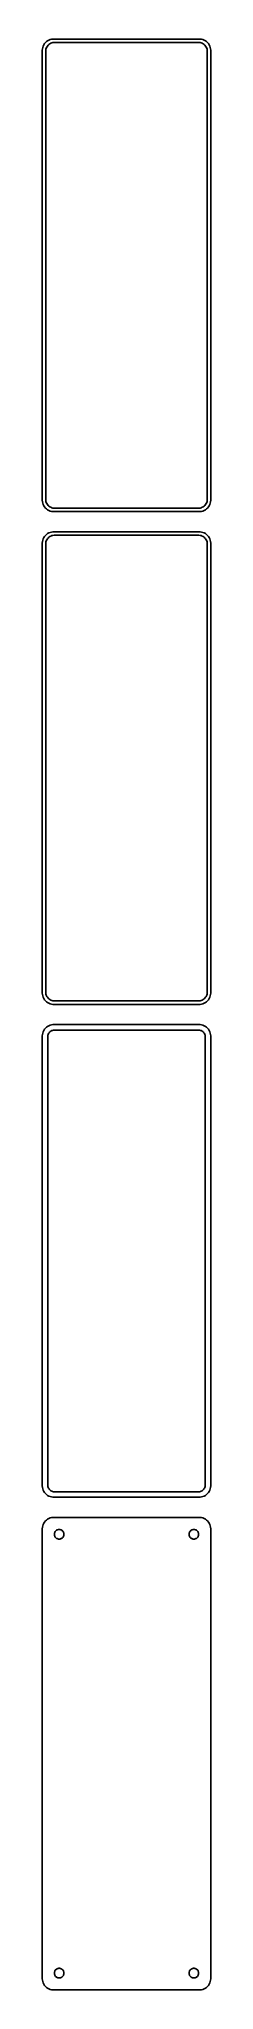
# Model space of a CAD drawing. Header units: metres. Extents: x -38 to 38, y 771 to 1638.
import ezdxf

# ---------------------------------------------------------------- set-up
doc = ezdxf.new("R2010")
doc.units = ezdxf.units.M

msp = doc.modelspace()

# ---------------------------------------------------------------- linework, layer by layer
for p, q in [((-37.4606, 1633.63), (-37.5, 1633)), ((-37.5, 1633), (-37.5, 1433)), ((-37.3429, 1634.24), (-37.4606, 1633.63)), ((-37.1489, 1634.84), (-37.3429, 1634.24)), ((-36.8815, 1635.41), (-37.1489, 1634.84)), ((-36.5451, 1635.94), (-36.8815, 1635.41)), ((-36.1448, 1636.42), (-36.5451, 1635.94)), ((-35.6871, 1636.85), (-36.1448, 1636.42)), ((-36, 1632.5), (-35.9685, 1633)), ((-36, 1433.5), (-36, 1632.5)), ((-35.9685, 1633), (-35.8743, 1633.49)), ((-35.8743, 1633.49), (-35.7191, 1633.97)), ((-35.7191, 1633.97), (-35.5052, 1634.43)), ((-35.1791, 1637.22), (-35.6871, 1636.85)), ((-35.5052, 1634.43), (-35.2361, 1634.85)), ((-35.2361, 1634.85), (-34.9159, 1635.24)), ((-34.6289, 1637.52), (-35.1791, 1637.22)), ((-34.9159, 1635.24), (-34.5497, 1635.58)), ((-34.0451, 1637.76), (-34.6289, 1637.52)), ((-34.5497, 1635.58), (-34.1433, 1635.88)), ((-34.1433, 1635.88), (-33.7031, 1636.12)), ((-33.4369, 1637.91), (-34.0451, 1637.76)), ((-33.7031, 1636.12), (-33.2361, 1636.3)), ((-32.8139, 1637.99), (-33.4369, 1637.91)), ((-33.2361, 1636.3), (-32.7495, 1636.43)), ((32.8139, 1637.99), (-32.8139, 1637.99)), ((-32.7495, 1636.43), (-32.2512, 1636.49)), ((-32.2512, 1636.49), (32.2512, 1636.49)), ((32.2512, 1636.49), (32.7495, 1636.43)), ((32.7495, 1636.43), (33.2361, 1636.3)), ((33.4369, 1637.91), (32.8139, 1637.99)), ((33.2361, 1636.3), (33.7031, 1636.12)), ((34.0451, 1637.76), (33.4369, 1637.91)), ((33.7031, 1636.12), (34.1433, 1635.88)), ((34.6289, 1637.52), (34.0451, 1637.76)), ((34.1433, 1635.88), (34.5497, 1635.58)), ((34.5497, 1635.58), (34.9159, 1635.24)), ((35.1791, 1637.22), (34.6289, 1637.52)), ((34.9159, 1635.24), (35.2361, 1634.85)), ((35.6871, 1636.85), (35.1791, 1637.22)), ((35.2361, 1634.85), (35.5052, 1634.43)), ((35.5052, 1634.43), (35.7191, 1633.97)), ((36.1448, 1636.42), (35.6871, 1636.85)), ((35.7191, 1633.97), (35.8743, 1633.49)), ((35.8743, 1633.49), (35.9685, 1633)), ((35.9685, 1633), (36, 1632.5)), ((36, 1632.5), (36, 1433.5)), ((36.5451, 1635.94), (36.1448, 1636.42)), ((36.8815, 1635.41), (36.5451, 1635.94)), ((37.1489, 1634.84), (36.8815, 1635.41)), ((37.3429, 1634.24), (37.1489, 1634.84)), ((37.4606, 1633.63), (37.3429, 1634.24)), ((37.5, 1633), (37.4606, 1633.63)), ((37.5, 1433), (37.5, 1633)), ((-37.5, 1433), (-37.4606, 1432.37)), ((-37.4606, 1432.37), (-37.3429, 1431.76)), ((-37.3429, 1431.76), (-37.1489, 1431.16)), ((-37.1489, 1431.16), (-36.8815, 1430.59)), ((-36.8815, 1430.59), (-36.5451, 1430.06)), ((-35.9685, 1433), (-36, 1433.5)), ((-35.8743, 1432.51), (-35.9685, 1433)), ((-35.7191, 1432.03), (-35.8743, 1432.51)), ((-35.5052, 1431.57), (-35.7191, 1432.03)), ((-35.2361, 1431.15), (-35.5052, 1431.57)), ((-34.9159, 1430.76), (-35.2361, 1431.15)), ((-34.5497, 1430.42), (-34.9159, 1430.76)), ((34.9159, 1430.76), (34.5497, 1430.42)), ((35.2361, 1431.15), (34.9159, 1430.76)), ((35.5052, 1431.57), (35.2361, 1431.15)), ((35.7191, 1432.03), (35.5052, 1431.57)), ((35.8743, 1432.51), (35.7191, 1432.03)), ((35.9685, 1433), (35.8743, 1432.51)), ((36, 1433.5), (35.9685, 1433)), ((36.5451, 1430.06), (36.8815, 1430.59)), ((36.8815, 1430.59), (37.1489, 1431.16)), ((37.1489, 1431.16), (37.3429, 1431.76)), ((37.3429, 1431.76), (37.4606, 1432.37)), ((37.4606, 1432.37), (37.5, 1433)), ((-36.5451, 1430.06), (-36.1448, 1429.58)), ((-36.1448, 1429.58), (-35.6871, 1429.15)), ((-35.6871, 1429.15), (-35.1791, 1428.78)), ((-35.1791, 1428.78), (-34.6289, 1428.48)), ((-34.6289, 1428.48), (-34.0451, 1428.24)), ((-34.1433, 1430.12), (-34.5497, 1430.42)), ((-33.7031, 1429.88), (-34.1433, 1430.12)), ((-34.0451, 1428.24), (-33.4369, 1428.09)), ((-33.2361, 1429.7), (-33.7031, 1429.88)), ((-33.4369, 1428.09), (-32.8139, 1428.01)), ((-32.7495, 1429.57), (-33.2361, 1429.7)), ((-32.8139, 1428.01), (32.8139, 1428.01)), ((-32.2512, 1429.51), (-32.7495, 1429.57)), ((32.2512, 1429.51), (-32.2512, 1429.51)), ((32.7495, 1429.57), (32.2512, 1429.51)), ((33.2361, 1429.7), (32.7495, 1429.57)), ((32.8139, 1428.01), (33.4369, 1428.09)), ((33.7031, 1429.88), (33.2361, 1429.7)), ((33.4369, 1428.09), (34.0451, 1428.24)), ((34.1433, 1430.12), (33.7031, 1429.88)), ((34.0451, 1428.24), (34.6289, 1428.48)), ((34.5497, 1430.42), (34.1433, 1430.12)), ((34.6289, 1428.48), (35.1791, 1428.78)), ((35.1791, 1428.78), (35.6871, 1429.15)), ((35.6871, 1429.15), (36.1448, 1429.58)), ((36.1448, 1429.58), (36.5451, 1430.06)), ((-37.4606, 1414.63), (-37.5, 1414)), ((-37.5, 1414), (-37.5, 1214)), ((-37.3429, 1415.24), (-37.4606, 1414.63)), ((-37.1489, 1415.84), (-37.3429, 1415.24)), ((-36.8815, 1416.41), (-37.1489, 1415.84)), ((-36.5451, 1416.94), (-36.8815, 1416.41)), ((-36.1448, 1417.42), (-36.5451, 1416.94)), ((-35.6871, 1417.85), (-36.1448, 1417.42)), ((-36, 1413.5), (-35.9685, 1414)), ((-36, 1214.5), (-36, 1413.5)), ((-35.9685, 1414), (-35.8743, 1414.49)), ((-35.8743, 1414.49), (-35.7191, 1414.97)), ((-35.7191, 1414.97), (-35.5052, 1415.43)), ((-35.1791, 1418.22), (-35.6871, 1417.85)), ((-35.5052, 1415.43), (-35.2361, 1415.85)), ((-35.2361, 1415.85), (-34.9159, 1416.24)), ((-34.6289, 1418.52), (-35.1791, 1418.22)), ((-34.9159, 1416.24), (-34.5497, 1416.58)), ((-34.0451, 1418.76), (-34.6289, 1418.52)), ((-34.5497, 1416.58), (-34.1433, 1416.88)), ((-34.1433, 1416.88), (-33.7031, 1417.12)), ((-33.4369, 1418.91), (-34.0451, 1418.76)), ((-33.7031, 1417.12), (-33.2361, 1417.3)), ((-32.8139, 1418.99), (-33.4369, 1418.91)), ((-33.2361, 1417.3), (-32.7495, 1417.43)), ((32.8139, 1418.99), (-32.8139, 1418.99)), ((-32.7495, 1417.43), (-32.2512, 1417.49)), ((-32.2512, 1417.49), (32.2512, 1417.49)), ((32.2512, 1417.49), (32.7495, 1417.43)), ((32.7495, 1417.43), (33.2361, 1417.3)), ((33.4369, 1418.91), (32.8139, 1418.99)), ((33.2361, 1417.3), (33.7031, 1417.12)), ((34.0451, 1418.76), (33.4369, 1418.91)), ((33.7031, 1417.12), (34.1433, 1416.88)), ((34.6289, 1418.52), (34.0451, 1418.76)), ((34.1433, 1416.88), (34.5497, 1416.58)), ((34.5497, 1416.58), (34.9159, 1416.24)), ((35.1791, 1418.22), (34.6289, 1418.52)), ((34.9159, 1416.24), (35.2361, 1415.85)), ((35.6871, 1417.85), (35.1791, 1418.22)), ((35.2361, 1415.85), (35.5052, 1415.43)), ((35.5052, 1415.43), (35.7191, 1414.97)), ((36.1448, 1417.42), (35.6871, 1417.85)), ((35.7191, 1414.97), (35.8743, 1414.49)), ((35.8743, 1414.49), (35.9685, 1414)), ((35.9685, 1414), (36, 1413.5)), ((36, 1413.5), (36, 1214.5)), ((36.5451, 1416.94), (36.1448, 1417.42)), ((36.8815, 1416.41), (36.5451, 1416.94)), ((37.1489, 1415.84), (36.8815, 1416.41)), ((37.3429, 1415.24), (37.1489, 1415.84)), ((37.4606, 1414.63), (37.3429, 1415.24)), ((37.5, 1414), (37.4606, 1414.63)), ((37.5, 1214), (37.5, 1414)), ((-37.5, 1214), (-37.4606, 1213.37)), ((-35.9685, 1214), (-36, 1214.5)), ((-35.8743, 1213.51), (-35.9685, 1214)), ((35.9685, 1214), (35.8743, 1213.51)), ((36, 1214.5), (35.9685, 1214)), ((37.4606, 1213.37), (37.5, 1214)), ((-37.4606, 1213.37), (-37.3429, 1212.76)), ((-37.3429, 1212.76), (-37.1489, 1212.16)), ((-37.1489, 1212.16), (-36.8815, 1211.59)), ((-36.8815, 1211.59), (-36.5451, 1211.06)), ((-36.5451, 1211.06), (-36.1448, 1210.58)), ((-36.1448, 1210.58), (-35.6871, 1210.15)), ((-35.7191, 1213.03), (-35.8743, 1213.51)), ((-35.5052, 1212.57), (-35.7191, 1213.03)), ((-35.6871, 1210.15), (-35.1791, 1209.78)), ((-35.2361, 1212.15), (-35.5052, 1212.57)), ((-34.9159, 1211.76), (-35.2361, 1212.15)), ((-35.1791, 1209.78), (-34.6289, 1209.48)), ((-34.5497, 1211.42), (-34.9159, 1211.76)), ((-34.6289, 1209.48), (-34.0451, 1209.24)), ((-34.1433, 1211.12), (-34.5497, 1211.42)), ((-33.7031, 1210.88), (-34.1433, 1211.12)), ((-34.0451, 1209.24), (-33.4369, 1209.09)), ((-33.2361, 1210.7), (-33.7031, 1210.88)), ((-33.4369, 1209.09), (-32.8139, 1209.01)), ((-32.7495, 1210.57), (-33.2361, 1210.7)), ((-32.8139, 1209.01), (32.8139, 1209.01)), ((-32.2512, 1210.51), (-32.7495, 1210.57)), ((32.2512, 1210.51), (-32.2512, 1210.51)), ((32.7495, 1210.57), (32.2512, 1210.51)), ((33.2361, 1210.7), (32.7495, 1210.57)), ((32.8139, 1209.01), (33.4369, 1209.09)), ((33.7031, 1210.88), (33.2361, 1210.7)), ((33.4369, 1209.09), (34.0451, 1209.24)), ((34.1433, 1211.12), (33.7031, 1210.88)), ((34.0451, 1209.24), (34.6289, 1209.48)), ((34.5497, 1211.42), (34.1433, 1211.12)), ((34.9159, 1211.76), (34.5497, 1211.42)), ((34.6289, 1209.48), (35.1791, 1209.78)), ((35.2361, 1212.15), (34.9159, 1211.76)), ((35.1791, 1209.78), (35.6871, 1210.15)), ((35.5052, 1212.57), (35.2361, 1212.15)), ((35.7191, 1213.03), (35.5052, 1212.57)), ((35.6871, 1210.15), (36.1448, 1210.58)), ((35.8743, 1213.51), (35.7191, 1213.03)), ((36.1448, 1210.58), (36.5451, 1211.06)), ((36.5451, 1211.06), (36.8815, 1211.59)), ((36.8815, 1211.59), (37.1489, 1212.16)), ((37.1489, 1212.16), (37.3429, 1212.76)), ((37.3429, 1212.76), (37.4606, 1213.37)), ((-37.1489, 1196.84), (-37.3429, 1196.24)), ((-36.8815, 1197.41), (-37.1489, 1196.84)), ((-36.5451, 1197.94), (-36.8815, 1197.41)), ((-36.1448, 1198.42), (-36.5451, 1197.94)), ((-35.6871, 1198.85), (-36.1448, 1198.42)), ((-35.1791, 1199.22), (-35.6871, 1198.85)), ((-34.6289, 1199.52), (-35.1791, 1199.22)), ((-34.0451, 1199.76), (-34.6289, 1199.52)), ((-34.5184, 1196.33), (-34.2692, 1196.63)), ((-34.2692, 1196.63), (-33.9842, 1196.9)), ((-33.4369, 1199.91), (-34.0451, 1199.76)), ((-33.9842, 1196.9), (-33.668, 1197.13)), ((-33.668, 1197.13), (-33.3254, 1197.32)), ((-32.8139, 1199.99), (-33.4369, 1199.91)), ((-33.3254, 1197.32), (-32.9619, 1197.46)), ((-32.9619, 1197.46), (-32.5833, 1197.56)), ((32.8139, 1199.99), (-32.8139, 1199.99)), ((-32.5833, 1197.56), (-32.1954, 1197.61)), ((-32.1954, 1197.61), (32.1954, 1197.61)), ((32.1954, 1197.61), (32.5833, 1197.56)), ((32.5833, 1197.56), (32.9619, 1197.46)), ((33.4369, 1199.91), (32.8139, 1199.99)), ((32.9619, 1197.46), (33.3254, 1197.32)), ((33.3254, 1197.32), (33.668, 1197.13)), ((34.0451, 1199.76), (33.4369, 1199.91)), ((33.668, 1197.13), (33.9842, 1196.9)), ((33.9842, 1196.9), (34.2692, 1196.63)), ((34.6289, 1199.52), (34.0451, 1199.76)), ((34.2692, 1196.63), (34.5184, 1196.33)), ((35.1791, 1199.22), (34.6289, 1199.52)), ((35.6871, 1198.85), (35.1791, 1199.22)), ((36.1448, 1198.42), (35.6871, 1198.85)), ((36.5451, 1197.94), (36.1448, 1198.42)), ((36.8815, 1197.41), (36.5451, 1197.94)), ((37.1489, 1196.84), (36.8815, 1197.41)), ((37.3429, 1196.24), (37.1489, 1196.84)), ((-37.4606, 1195.63), (-37.5, 1195)), ((-37.5, 1195), (-37.5, 995)), ((-37.3429, 1196.24), (-37.4606, 1195.63)), ((-35.1129, 1194.5), (-35.0884, 1194.89)), ((-35.1129, 995.5), (-35.1129, 1194.5)), ((-35.0884, 1194.89), (-35.0151, 1195.27)), ((-35.0151, 1195.27), (-34.8943, 1195.65)), ((-34.8943, 1195.65), (-34.7279, 1196)), ((-34.7279, 1196), (-34.5184, 1196.33)), ((34.5184, 1196.33), (34.7279, 1196)), ((34.7279, 1196), (34.8943, 1195.65)), ((34.8943, 1195.65), (35.0151, 1195.27)), ((35.0151, 1195.27), (35.0884, 1194.89)), ((35.0884, 1194.89), (35.1129, 1194.5)), ((35.1129, 1194.5), (35.1129, 995.5)), ((37.4606, 1195.63), (37.3429, 1196.24)), ((37.5, 1195), (37.4606, 1195.63)), ((37.5, 995), (37.5, 1195)), ((-37.5, 995), (-37.4606, 994.373)), ((-37.4606, 994.373), (-37.3429, 993.757)), ((-37.3429, 993.757), (-37.1489, 993.159)), ((-37.1489, 993.159), (-36.8815, 992.591)), ((-36.8815, 992.591), (-36.5451, 992.061)), ((-36.5451, 992.061), (-36.1448, 991.577)), ((-36.1448, 991.577), (-35.6871, 991.147)), ((-35.6871, 991.147), (-35.1791, 990.778)), ((-35.1791, 990.778), (-34.6289, 990.476)), ((-35.0884, 995.11), (-35.1129, 995.5)), ((-35.0151, 994.726), (-35.0884, 995.11)), ((-34.8943, 994.354), (-35.0151, 994.726)), ((-34.7279, 994), (-34.8943, 994.354)), ((-34.5184, 993.67), (-34.7279, 994)), ((-34.6289, 990.476), (-34.0451, 990.245)), ((-34.2692, 993.369), (-34.5184, 993.67)), ((-33.9842, 993.101), (-34.2692, 993.369)), ((-34.0451, 990.245), (-33.4369, 990.089)), ((-33.668, 992.872), (-33.9842, 993.101)), ((-33.3254, 992.683), (-33.668, 992.872)), ((-33.4369, 990.089), (-32.8139, 990.01)), ((-32.9619, 992.539), (-33.3254, 992.683)), ((-32.5833, 992.442), (-32.9619, 992.539)), ((-32.8139, 990.01), (32.8139, 990.01)), ((-32.1954, 992.393), (-32.5833, 992.442)), ((32.1954, 992.393), (-32.1954, 992.393)), ((32.5833, 992.442), (32.1954, 992.393)), ((32.9619, 992.539), (32.5833, 992.442)), ((32.8139, 990.01), (33.4369, 990.089)), ((33.3254, 992.683), (32.9619, 992.539)), ((33.668, 992.872), (33.3254, 992.683)), ((33.4369, 990.089), (34.0451, 990.245)), ((33.9842, 993.101), (33.668, 992.872)), ((34.2692, 993.369), (33.9842, 993.101)), ((34.0451, 990.245), (34.6289, 990.476)), ((34.5184, 993.67), (34.2692, 993.369)), ((34.7279, 994), (34.5184, 993.67)), ((34.6289, 990.476), (35.1791, 990.778)), ((34.8943, 994.354), (34.7279, 994)), ((35.0151, 994.726), (34.8943, 994.354)), ((35.0884, 995.11), (35.0151, 994.726)), ((35.1129, 995.5), (35.0884, 995.11)), ((35.1791, 990.778), (35.6871, 991.147)), ((35.6871, 991.147), (36.1448, 991.577)), ((36.1448, 991.577), (36.5451, 992.061)), ((36.5451, 992.061), (36.8815, 992.591)), ((36.8815, 992.591), (37.1489, 993.159)), ((37.1489, 993.159), (37.3429, 993.757)), ((37.3429, 993.757), (37.4606, 994.373)), ((37.4606, 994.373), (37.5, 995)), ((-35.6871, 979.853), (-36.1448, 979.423)), ((-35.1791, 980.222), (-35.6871, 979.853)), ((-34.6289, 980.524), (-35.1791, 980.222)), ((-34.0451, 980.755), (-34.6289, 980.524)), ((-33.4369, 980.911), (-34.0451, 980.755)), ((-32.8139, 980.99), (-33.4369, 980.911)), ((32.8139, 980.99), (-32.8139, 980.99)), ((33.4369, 980.911), (32.8139, 980.99)), ((34.0451, 980.755), (33.4369, 980.911)), ((34.6289, 980.524), (34.0451, 980.755)), ((35.1791, 980.222), (34.6289, 980.524)), ((35.6871, 979.853), (35.1791, 980.222)), ((36.1448, 979.423), (35.6871, 979.853)), ((-37.4606, 976.627), (-37.5, 976)), ((-37.5, 976), (-37.5, 776)), ((-37.3429, 977.243), (-37.4606, 976.627)), ((-37.1489, 977.841), (-37.3429, 977.243)), ((-36.8815, 978.409), (-37.1489, 977.841)), ((-36.5451, 978.939), (-36.8815, 978.409)), ((-36.1448, 979.423), (-36.5451, 978.939)), ((-32.1353, 973.5), (-32.1185, 973.768)), ((-32.1185, 973.232), (-32.1353, 973.5)), ((-32.1185, 973.768), (-32.0682, 974.031)), ((-32.0682, 972.969), (-32.1185, 973.232)), ((-32.0682, 974.031), (-31.9853, 974.286)), ((-31.9853, 972.714), (-32.0682, 972.969)), ((-31.9853, 974.286), (-31.8712, 974.529)), ((-31.8712, 972.471), (-31.9853, 972.714)), ((-31.8712, 974.529), (-31.7275, 974.755)), ((-31.7275, 972.245), (-31.8712, 972.471)), ((-31.7275, 974.755), (-31.5565, 974.962)), ((-31.5565, 972.038), (-31.7275, 972.245)), ((-31.5565, 974.962), (-31.3611, 975.145)), ((-31.3611, 971.855), (-31.5565, 972.038)), ((-31.3611, 975.145), (-31.1441, 975.303)), ((-31.1441, 971.697), (-31.3611, 971.855)), ((-31.1441, 975.303), (-30.9091, 975.432)), ((-30.9091, 971.568), (-31.1441, 971.697)), ((-30.9091, 975.432), (-30.6598, 975.531)), ((-30.6598, 971.469), (-30.9091, 971.568)), ((-30.6598, 975.531), (-30.4001, 975.597)), ((-30.4001, 971.403), (-30.6598, 971.469)), ((-30.4001, 975.597), (-30.1341, 975.631)), ((-30.1341, 971.369), (-30.4001, 971.403)), ((-30.1341, 975.631), (-29.8659, 975.631)), ((-29.8659, 971.369), (-30.1341, 971.369)), ((-29.8659, 975.631), (-29.5999, 975.597)), ((-29.5999, 971.403), (-29.8659, 971.369)), ((-29.5999, 975.597), (-29.3401, 975.531)), ((-29.3401, 971.469), (-29.5999, 971.403)), ((-29.3401, 975.531), (-29.0908, 975.432)), ((-29.0908, 971.568), (-29.3401, 971.469)), ((-29.0908, 975.432), (-28.8559, 975.303)), ((-28.8559, 971.697), (-29.0908, 971.568)), ((-28.8559, 975.303), (-28.6389, 975.145)), ((-28.6389, 971.855), (-28.8559, 971.697)), ((-28.6389, 975.145), (-28.4434, 974.962)), ((-28.4434, 972.038), (-28.6389, 971.855)), ((-28.4434, 974.962), (-28.2725, 974.755)), ((-28.2725, 972.245), (-28.4434, 972.038)), ((-28.2725, 974.755), (-28.1288, 974.529)), ((-28.1288, 972.471), (-28.2725, 972.245)), ((-28.1288, 974.529), (-28.0146, 974.286)), ((-28.0146, 972.714), (-28.1288, 972.471)), ((-28.0146, 974.286), (-27.9318, 974.031)), ((-27.9318, 972.969), (-28.0146, 972.714)), ((-27.9318, 974.031), (-27.8815, 973.768)), ((-27.8815, 973.232), (-27.9318, 972.969)), ((-27.8815, 973.768), (-27.8647, 973.5)), ((-27.8647, 973.5), (-27.8815, 973.232)), ((27.8647, 973.5), (27.8815, 973.768)), ((27.8815, 973.232), (27.8647, 973.5)), ((27.8815, 973.768), (27.9318, 974.031)), ((27.9318, 972.969), (27.8815, 973.232)), ((27.9318, 974.031), (28.0146, 974.286)), ((28.0146, 972.714), (27.9318, 972.969)), ((28.0146, 974.286), (28.1288, 974.529)), ((28.1288, 972.471), (28.0146, 972.714)), ((28.1288, 974.529), (28.2725, 974.755)), ((28.2725, 972.245), (28.1288, 972.471)), ((28.2725, 974.755), (28.4434, 974.962)), ((28.4434, 972.038), (28.2725, 972.245)), ((28.4434, 974.962), (28.6389, 975.145)), ((28.6389, 971.855), (28.4434, 972.038)), ((28.6389, 975.145), (28.8559, 975.303)), ((28.8559, 971.697), (28.6389, 971.855)), ((28.8559, 975.303), (29.0908, 975.432)), ((29.0908, 971.568), (28.8559, 971.697)), ((29.0908, 975.432), (29.3401, 975.531)), ((29.3401, 971.469), (29.0908, 971.568)), ((29.3401, 975.531), (29.5999, 975.597)), ((29.5999, 971.403), (29.3401, 971.469)), ((29.5999, 975.597), (29.8659, 975.631)), ((29.8659, 971.369), (29.5999, 971.403)), ((29.8659, 975.631), (30.1341, 975.631)), ((30.1341, 971.369), (29.8659, 971.369)), ((30.1341, 975.631), (30.4001, 975.597)), ((30.4001, 971.403), (30.1341, 971.369)), ((30.4001, 975.597), (30.6598, 975.531)), ((30.6598, 971.469), (30.4001, 971.403)), ((30.6598, 975.531), (30.9091, 975.432)), ((30.9091, 971.568), (30.6598, 971.469)), ((30.9091, 975.432), (31.1441, 975.303)), ((31.1441, 971.697), (30.9091, 971.568)), ((31.1441, 975.303), (31.3611, 975.145)), ((31.3611, 971.855), (31.1441, 971.697)), ((31.3611, 975.145), (31.5565, 974.962)), ((31.5565, 972.038), (31.3611, 971.855)), ((31.5565, 974.962), (31.7275, 974.755)), ((31.7275, 972.245), (31.5565, 972.038)), ((31.7275, 974.755), (31.8712, 974.529)), ((31.8712, 972.471), (31.7275, 972.245)), ((31.8712, 974.529), (31.9853, 974.286)), ((31.9853, 972.714), (31.8712, 972.471)), ((31.9853, 974.286), (32.0682, 974.031)), ((32.0682, 972.969), (31.9853, 972.714)), ((32.0682, 974.031), (32.1185, 973.768)), ((32.1185, 973.232), (32.0682, 972.969)), ((32.1185, 973.768), (32.1353, 973.5)), ((32.1353, 973.5), (32.1185, 973.232)), ((36.5451, 978.939), (36.1448, 979.423)), ((36.8815, 978.409), (36.5451, 978.939)), ((37.1489, 977.841), (36.8815, 978.409)), ((37.3429, 977.243), (37.1489, 977.841)), ((37.4606, 976.627), (37.3429, 977.243)), ((37.5, 976), (37.4606, 976.627)), ((37.5, 776), (37.5, 976)), ((-31.3611, 780.145), (-31.1441, 780.303)), ((-31.1441, 780.303), (-30.9091, 780.432)), ((-30.9091, 780.432), (-30.6598, 780.531)), ((-30.6598, 780.531), (-30.4001, 780.597)), ((-30.4001, 780.597), (-30.1341, 780.631)), ((-30.1341, 780.631), (-29.8659, 780.631)), ((-29.8659, 780.631), (-29.5999, 780.597)), ((-29.5999, 780.597), (-29.3401, 780.531)), ((-29.3401, 780.531), (-29.0908, 780.432)), ((-29.0908, 780.432), (-28.8559, 780.303)), ((-28.8559, 780.303), (-28.6389, 780.145)), ((28.6389, 780.145), (28.8559, 780.303)), ((28.8559, 780.303), (29.0908, 780.432)), ((29.0908, 780.432), (29.3401, 780.531)), ((29.3401, 780.531), (29.5999, 780.597)), ((29.5999, 780.597), (29.8659, 780.631)), ((29.8659, 780.631), (30.1341, 780.631)), ((30.1341, 780.631), (30.4001, 780.597)), ((30.4001, 780.597), (30.6598, 780.531)), ((30.6598, 780.531), (30.9091, 780.432)), ((30.9091, 780.432), (31.1441, 780.303)), ((31.1441, 780.303), (31.3611, 780.145)), ((-37.5, 776), (-37.4606, 775.373)), ((-37.4606, 775.373), (-37.3429, 774.757)), ((-37.3429, 774.757), (-37.1489, 774.159)), ((-37.1489, 774.159), (-36.8815, 773.591)), ((-36.8815, 773.591), (-36.5451, 773.061)), ((-36.5451, 773.061), (-36.1448, 772.577)), ((-36.1448, 772.577), (-35.6871, 772.147)), ((-35.6871, 772.147), (-35.1791, 771.778)), ((-35.1791, 771.778), (-34.6289, 771.476)), ((-32.1353, 778.5), (-32.1185, 778.768)), ((-32.1185, 778.232), (-32.1353, 778.5)), ((-32.1185, 778.768), (-32.0682, 779.031)), ((-32.0682, 777.969), (-32.1185, 778.232)), ((-32.0682, 779.031), (-31.9853, 779.286)), ((-31.9853, 777.714), (-32.0682, 777.969)), ((-31.9853, 779.286), (-31.8712, 779.529)), ((-31.8712, 777.471), (-31.9853, 777.714)), ((-31.8712, 779.529), (-31.7275, 779.755)), ((-31.7275, 777.245), (-31.8712, 777.471)), ((-31.7275, 779.755), (-31.5565, 779.962)), ((-31.5565, 777.038), (-31.7275, 777.245)), ((-31.5565, 779.962), (-31.3611, 780.145)), ((-31.3611, 776.855), (-31.5565, 777.038)), ((-31.1441, 776.697), (-31.3611, 776.855)), ((-30.9091, 776.568), (-31.1441, 776.697)), ((-30.6598, 776.469), (-30.9091, 776.568)), ((-30.4001, 776.403), (-30.6598, 776.469)), ((-30.1341, 776.369), (-30.4001, 776.403)), ((-29.8659, 776.369), (-30.1341, 776.369)), ((-29.5999, 776.403), (-29.8659, 776.369)), ((-29.3401, 776.469), (-29.5999, 776.403)), ((-29.0908, 776.568), (-29.3401, 776.469)), ((-28.8559, 776.697), (-29.0908, 776.568)), ((-28.6389, 776.855), (-28.8559, 776.697)), ((-28.6389, 780.145), (-28.4434, 779.962)), ((-28.4434, 777.038), (-28.6389, 776.855)), ((-28.4434, 779.962), (-28.2725, 779.755)), ((-28.2725, 777.245), (-28.4434, 777.038)), ((-28.2725, 779.755), (-28.1288, 779.529)), ((-28.1288, 777.471), (-28.2725, 777.245)), ((-28.1288, 779.529), (-28.0146, 779.286)), ((-28.0146, 777.714), (-28.1288, 777.471)), ((-28.0146, 779.286), (-27.9318, 779.031)), ((-27.9318, 777.969), (-28.0146, 777.714)), ((-27.9318, 779.031), (-27.8815, 778.768)), ((-27.8815, 778.232), (-27.9318, 777.969)), ((-27.8815, 778.768), (-27.8647, 778.5)), ((-27.8647, 778.5), (-27.8815, 778.232)), ((27.8647, 778.5), (27.8815, 778.768)), ((27.8815, 778.232), (27.8647, 778.5)), ((27.8815, 778.768), (27.9318, 779.031)), ((27.9318, 777.969), (27.8815, 778.232)), ((27.9318, 779.031), (28.0146, 779.286)), ((28.0146, 777.714), (27.9318, 777.969)), ((28.0146, 779.286), (28.1288, 779.529)), ((28.1288, 777.471), (28.0146, 777.714)), ((28.1288, 779.529), (28.2725, 779.755)), ((28.2725, 777.245), (28.1288, 777.471)), ((28.2725, 779.755), (28.4434, 779.962)), ((28.4434, 777.038), (28.2725, 777.245)), ((28.4434, 779.962), (28.6389, 780.145)), ((28.6389, 776.855), (28.4434, 777.038)), ((28.8559, 776.697), (28.6389, 776.855)), ((29.0908, 776.568), (28.8559, 776.697)), ((29.3401, 776.469), (29.0908, 776.568)), ((29.5999, 776.403), (29.3401, 776.469)), ((29.8659, 776.369), (29.5999, 776.403)), ((30.1341, 776.369), (29.8659, 776.369)), ((30.4001, 776.403), (30.1341, 776.369)), ((30.6598, 776.469), (30.4001, 776.403)), ((30.9091, 776.568), (30.6598, 776.469)), ((31.1441, 776.697), (30.9091, 776.568)), ((31.3611, 776.855), (31.1441, 776.697)), ((31.3611, 780.145), (31.5565, 779.962)), ((31.5565, 777.038), (31.3611, 776.855)), ((31.5565, 779.962), (31.7275, 779.755)), ((31.7275, 777.245), (31.5565, 777.038)), ((31.7275, 779.755), (31.8712, 779.529)), ((31.8712, 777.471), (31.7275, 777.245)), ((31.8712, 779.529), (31.9853, 779.286)), ((31.9853, 777.714), (31.8712, 777.471)), ((31.9853, 779.286), (32.0682, 779.031)), ((32.0682, 777.969), (31.9853, 777.714)), ((32.0682, 779.031), (32.1185, 778.768)), ((32.1185, 778.232), (32.0682, 777.969)), ((32.1185, 778.768), (32.1353, 778.5)), ((32.1353, 778.5), (32.1185, 778.232)), ((34.6289, 771.476), (35.1791, 771.778)), ((35.1791, 771.778), (35.6871, 772.147)), ((35.6871, 772.147), (36.1448, 772.577)), ((36.1448, 772.577), (36.5451, 773.061)), ((36.5451, 773.061), (36.8815, 773.591)), ((36.8815, 773.591), (37.1489, 774.159)), ((37.1489, 774.159), (37.3429, 774.757)), ((37.3429, 774.757), (37.4606, 775.373)), ((37.4606, 775.373), (37.5, 776)), ((-34.6289, 771.476), (-34.0451, 771.245)), ((-34.0451, 771.245), (-33.4369, 771.089)), ((-33.4369, 771.089), (-32.8139, 771.01)), ((-32.8139, 771.01), (32.8139, 771.01)), ((32.8139, 771.01), (33.4369, 771.089)), ((33.4369, 771.089), (34.0451, 771.245)), ((34.0451, 771.245), (34.6289, 771.476))]:
    msp.add_line(p, q)

doc.saveas('drawing.dxf')
